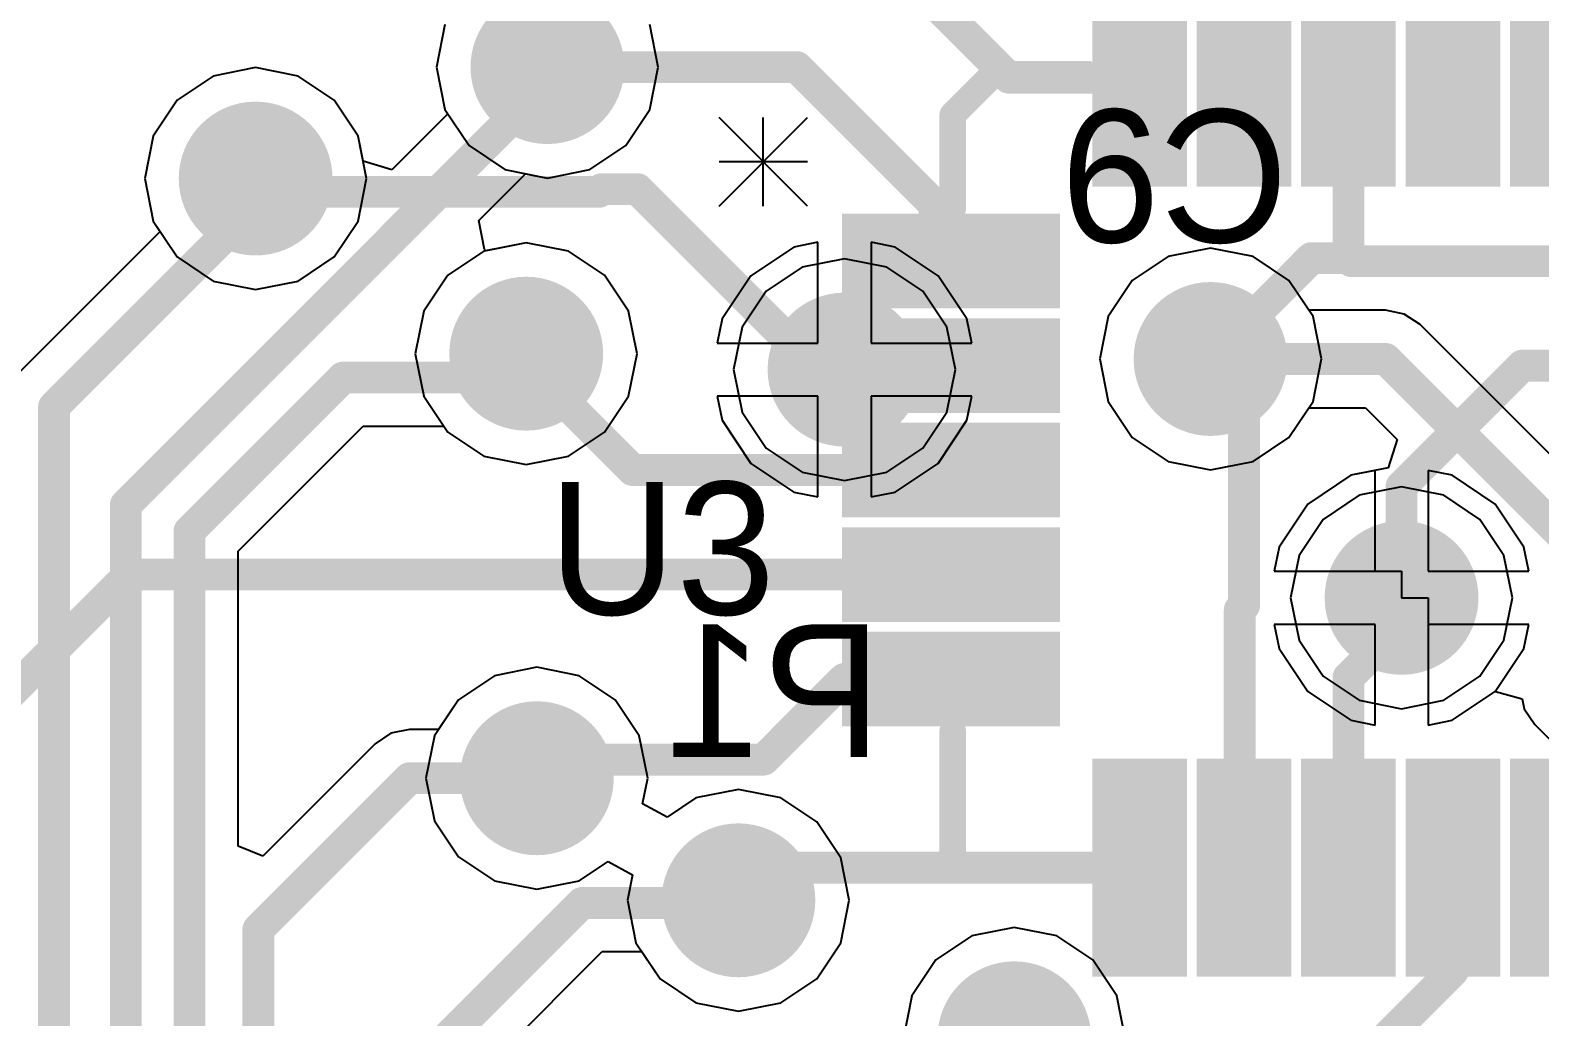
# Model space of a CAD drawing. Header units: millimetres. Extents: x 4 to 93, y 20 to 126.
# Drawn here: x 32.93 to 40.16, y 47.7 to 52.42 of the extents above; entities that cross this region are included whole.
import ezdxf

# ---------------------------------------------------------------- set-up
doc = ezdxf.new("R2010")
doc.units = ezdxf.units.MM
for name, color, linetype in [('BottomLayer', 5, 'Continuous'), ('BottomOverlay', 54, 'Continuous'), ('KeepOutLayer', 6, 'Continuous'), ('MidLayer1', 16, 'Continuous'), ('MidLayer2', 76, 'Continuous'), ('MultiLayer', 9, 'Continuous'), ('TopLayer', 1, 'Continuous'), ('TopOverlay', 2, 'Continuous'), ('TopPaste', 8, 'Continuous'), ('TopSolder', 216, 'Continuous'), ('ViaHoleLayer', 16, 'Continuous')]:
    doc.layers.add(name, color=color, linetype=linetype)

# ---------------------------------------------------------------- blocks, each defined once
blk = doc.blocks.new('QFN20L_5_5_11')
at = {"layer": 'TopLayer'}
for points in [[(0.575, 0.4578), (0.825, 0.4578), (0.575, 1.2978), (0.825, 1.2978)], [(1.075, 0.4578), (1.325, 0.4578), (1.075, 1.2978), (1.325, 1.2978)], [(1.575, 0.4578), (1.825, 0.4578), (1.575, 1.2978), (1.825, 1.2978)], [(2.075, 0.4578), (2.325, 0.4578), (2.075, 1.2978), (2.325, 1.2978)], [(2.575, 0.4578), (2.825, 0.4578), (2.575, 1.2978), (2.825, 1.2978)], [(0.2168, -0.125), (0.2168, 0.125), (-0.6232, -0.125), (-0.6232, 0.125)], [(4.0232, -0.125), (4.0232, 0.125), (3.1832, -0.125), (3.1832, 0.125)], [(0.2168, -0.625), (0.2168, -0.375), (-0.6232, -0.625), (-0.6232, -0.375)], [(4.0232, -0.625), (4.0232, -0.375), (3.1832, -0.625), (3.1832, -0.375)], [(0.2168, -1.125), (0.2168, -0.875), (-0.6232, -1.125), (-0.6232, -0.875)], [(4.0232, -1.125), (4.0232, -0.875), (3.1832, -1.125), (3.1832, -0.875)], [(0.2168, -1.625), (0.2168, -1.375), (-0.6232, -1.625), (-0.6232, -1.375)], [(4.0232, -1.625), (4.0232, -1.375), (3.1832, -1.625), (3.1832, -1.375)], [(0.2168, -2.125), (0.2168, -1.875), (-0.6232, -2.125), (-0.6232, -1.875)], [(4.0232, -2.125), (4.0232, -1.875), (3.1832, -2.125), (3.1832, -1.875)], [(0.575, -3.3232), (0.825, -3.3232), (0.575, -2.4832), (0.825, -2.4832)], [(1.075, -3.3232), (1.325, -3.3232), (1.075, -2.4832), (1.325, -2.4832)], [(1.575, -3.3232), (1.825, -3.3232), (1.575, -2.4832), (1.825, -2.4832)], [(2.075, -3.3232), (2.325, -3.3232), (2.075, -2.4832), (2.325, -2.4832)], [(2.575, -3.3232), (2.825, -3.3232), (2.575, -2.4832), (2.825, -2.4832)]]:
    blk.add_solid(points, dxfattribs=at)
at = {"layer": 'TopOverlay', "const_width": 0.127}
for points in [[(-0.195, 0.7), (0, 0.895)], [(0, 0.895), (0.45, 0.895)], [(2.95, 0.895), (3.595, 0.895)], [(3.595, 0.25), (3.595, 0.895)], [(-0.195, 0.25), (-0.195, 0.7)], [(-0.195, -2.895), (-0.195, -2.25)], [(3.595, -2.895), (3.595, -2.25)], [(-0.195, -2.895), (0.45, -2.895)], [(2.95, -2.895), (3.595, -2.895)]]:
    blk.add_lwpolyline(points, dxfattribs=at)
at = {"layer": 'TopOverlay', "const_width": 0.0635}
for points in [[(-0.0318, 0.895, 1), (0.0318, 0.895, 1)], [(-0.0318, 0.895, 1), (0.0318, 0.895, 1)], [(0.4183, 0.895, 1), (0.4818, 0.895, 1)], [(2.9183, 0.895, 1), (2.9818, 0.895, 1)], [(3.5632, 0.895, 1), (3.6267, 0.895, 1)], [(3.5632, 0.895, 1), (3.6267, 0.895, 1)], [(-0.2267, 0.7, 1), (-0.1632, 0.7, 1)], [(-0.2267, 0.7, 1), (-0.1632, 0.7, 1)], [(-0.2267, 0.25, 1), (-0.1632, 0.25, 1)], [(3.5632, 0.25, 1), (3.6267, 0.25, 1)], [(-0.2267, -2.25, 1), (-0.1632, -2.25, 1)], [(3.5632, -2.25, 1), (3.6267, -2.25, 1)], [(-0.2267, -2.895, 1), (-0.1632, -2.895, 1)], [(-0.2267, -2.895, 1), (-0.1632, -2.895, 1)], [(0.4183, -2.895, 1), (0.4818, -2.895, 1)], [(2.9183, -2.895, 1), (2.9818, -2.895, 1)], [(3.5632, -2.895, 1), (3.6267, -2.895, 1)], [(3.5632, -2.895, 1), (3.6267, -2.895, 1)]]:
    blk.add_lwpolyline(points, format="xyb", close=True, dxfattribs=at)
at = {"layer": 'TopPaste'}
for points in [[(0.575, 0.4578), (0.825, 0.4578), (0.575, 1.2978), (0.825, 1.2978)], [(1.075, 0.4578), (1.325, 0.4578), (1.075, 1.2978), (1.325, 1.2978)], [(1.575, 0.4578), (1.825, 0.4578), (1.575, 1.2978), (1.825, 1.2978)], [(2.075, 0.4578), (2.325, 0.4578), (2.075, 1.2978), (2.325, 1.2978)], [(2.575, 0.4578), (2.825, 0.4578), (2.575, 1.2978), (2.825, 1.2978)], [(0.2168, -0.125), (0.2168, 0.125), (-0.6232, -0.125), (-0.6232, 0.125)], [(4.0232, -0.125), (4.0232, 0.125), (3.1832, -0.125), (3.1832, 0.125)], [(0.2168, -0.625), (0.2168, -0.375), (-0.6232, -0.625), (-0.6232, -0.375)], [(4.0232, -0.625), (4.0232, -0.375), (3.1832, -0.625), (3.1832, -0.375)], [(0.2168, -1.125), (0.2168, -0.875), (-0.6232, -1.125), (-0.6232, -0.875)], [(4.0232, -1.125), (4.0232, -0.875), (3.1832, -1.125), (3.1832, -0.875)], [(0.2168, -1.625), (0.2168, -1.375), (-0.6232, -1.625), (-0.6232, -1.375)], [(4.0232, -1.625), (4.0232, -1.375), (3.1832, -1.625), (3.1832, -1.375)], [(0.2168, -2.125), (0.2168, -1.875), (-0.6232, -2.125), (-0.6232, -1.875)], [(4.0232, -2.125), (4.0232, -1.875), (3.1832, -2.125), (3.1832, -1.875)], [(0.575, -3.3232), (0.825, -3.3232), (0.575, -2.4832), (0.825, -2.4832)], [(1.075, -3.3232), (1.325, -3.3232), (1.075, -2.4832), (1.325, -2.4832)], [(1.575, -3.3232), (1.825, -3.3232), (1.575, -2.4832), (1.825, -2.4832)], [(2.075, -3.3232), (2.325, -3.3232), (2.075, -2.4832), (2.325, -2.4832)], [(2.575, -3.3232), (2.825, -3.3232), (2.575, -2.4832), (2.825, -2.4832)]]:
    blk.add_solid(points, dxfattribs=at)
at = {"layer": 'TopSolder'}
for points in [[(0.4734, 0.3562), (0.9266, 0.3562), (0.4734, 1.3994), (0.9266, 1.3994)], [(0.9734, 0.3562), (1.4266, 0.3562), (0.9734, 1.3994), (1.4266, 1.3994)], [(1.4734, 0.3562), (1.9266, 0.3562), (1.4734, 1.3994), (1.9266, 1.3994)], [(1.9734, 0.3562), (2.4266, 0.3562), (1.9734, 1.3994), (2.4266, 1.3994)], [(2.4734, 0.3562), (2.9266, 0.3562), (2.4734, 1.3994), (2.9266, 1.3994)], [(0.3184, -0.2266), (0.3184, 0.2266), (-0.7248, -0.2266), (-0.7248, 0.2266)], [(4.1248, -0.2266), (4.1248, 0.2266), (3.0816, -0.2266), (3.0816, 0.2266)], [(0.3184, -0.7266), (0.3184, -0.2734), (-0.7248, -0.7266), (-0.7248, -0.2734)], [(4.1248, -0.7266), (4.1248, -0.2734), (3.0816, -0.7266), (3.0816, -0.2734)], [(0.3184, -1.2266), (0.3184, -0.7734), (-0.7248, -1.2266), (-0.7248, -0.7734)], [(4.1248, -1.2266), (4.1248, -0.7734), (3.0816, -1.2266), (3.0816, -0.7734)], [(0.3184, -1.7266), (0.3184, -1.2734), (-0.7248, -1.7266), (-0.7248, -1.2734)], [(4.1248, -1.7266), (4.1248, -1.2734), (3.0816, -1.7266), (3.0816, -1.2734)], [(0.3184, -2.2266), (0.3184, -1.7734), (-0.7248, -2.2266), (-0.7248, -1.7734)], [(4.1248, -2.2266), (4.1248, -1.7734), (3.0816, -2.2266), (3.0816, -1.7734)], [(0.4734, -3.4248), (0.9266, -3.4248), (0.4734, -2.3816), (0.9266, -2.3816)], [(0.9734, -3.4248), (1.4266, -3.4248), (0.9734, -2.3816), (1.4266, -2.3816)], [(1.4734, -3.4248), (1.9266, -3.4248), (1.4734, -2.3816), (1.9266, -2.3816)], [(1.9734, -3.4248), (2.4266, -3.4248), (1.9734, -2.3816), (2.4266, -2.3816)], [(2.4734, -3.4248), (2.9266, -3.4248), (2.4734, -2.3816), (2.9266, -2.3816)]]:
    blk.add_solid(points, dxfattribs=at)

msp = doc.modelspace()

# ---------------------------------------------------------------- linework, layer by layer
at = {"layer": 'BottomLayer'}
for p, q in [((34.9171, 52.451), (34.8767, 52.2478)), ((35.9385, 52.2478), (35.8981, 52.451)), ((33.8074, 52.2049), (33.6352, 52.0898)), ((34.0106, 52.2453), (33.8074, 52.2049)), ((34.2138, 52.2049), (34.0106, 52.2453)), ((34.386, 52.0898), (34.2138, 52.2049)), ((34.8767, 52.2478), (34.9171, 52.0446)), ((35.8981, 52.0446), (35.9385, 52.2478)), ((33.6352, 52.0898), (33.5201, 51.9176)), ((34.5011, 51.9176), (34.386, 52.0898)), ((34.9171, 52.0446), (34.9307, 52.0243)), ((35.783, 51.8724), (35.8981, 52.0446)), ((34.9307, 52.0243), (34.6627, 51.7563)), ((33.5201, 51.9176), (33.4797, 51.7144)), ((34.5249, 51.7981), (34.5011, 51.9176)), ((35.6108, 51.7573), (35.783, 51.8724)), ((34.6627, 51.7563), (34.5249, 51.7981)), ((35.4076, 51.7169), (35.6108, 51.7573)), ((33.4797, 51.7144), (33.5201, 51.5112)), ((35.079, 51.5134), (35.3033, 51.7377)), ((35.3033, 51.7377), (35.4076, 51.7169)), ((33.5201, 51.5112), (33.554, 51.4605)), ((35.1069, 51.3747), (35.079, 51.5134)), ((33.554, 51.4605), (32.8806, 50.787)), ((35.306, 51.4071), (35.1142, 51.3689)), ((35.5092, 51.3667), (35.306, 51.4071)), ((36.703, 51.4092), (36.5872, 51.3862)), ((36.703, 50.927), (36.703, 51.4092)), ((37.0728, 51.3862), (36.957, 51.4092)), ((36.957, 51.4092), (36.957, 50.927)), ((35.1142, 51.3689), (35.1069, 51.3747)), ((35.6814, 51.2516), (35.5092, 51.3667)), ((36.5872, 51.3862), (36.3813, 51.2487)), ((37.2787, 51.2487), (37.0728, 51.3862)), ((38.3794, 51.3413), (38.2072, 51.2262)), ((38.5826, 51.3817), (38.3794, 51.3413)), ((38.7858, 51.3413), (38.5826, 51.3817)), ((38.958, 51.2262), (38.7858, 51.3413)), ((35.7965, 51.0794), (35.6814, 51.2516)), ((36.3813, 51.2487), (36.2438, 51.0428)), ((37.4162, 51.0428), (37.2787, 51.2487)), ((38.2072, 51.2262), (38.0921, 51.054)), ((39.0531, 51.0839), (38.958, 51.2262)), ((35.8369, 50.8762), (35.7965, 51.0794)), ((36.2438, 51.0428), (36.2208, 50.927)), ((37.4392, 50.927), (37.4162, 51.0428)), ((38.0921, 51.054), (38.0517, 50.8508)), ((39.4208, 51.0839), (39.0531, 51.0839)), ((39.51, 51.0661), (39.4208, 51.0839)), ((39.5856, 51.0156), (39.51, 51.0661)), ((40.4649, 50.1363), (39.5856, 51.0156)), ((36.2208, 50.927), (36.703, 50.927)), ((36.957, 50.927), (37.4392, 50.927)), ((35.7965, 50.673), (35.8369, 50.8762)), ((38.0517, 50.8508), (38.0921, 50.6476)), ((35.6814, 50.5008), (35.7965, 50.673)), ((36.703, 50.673), (36.2208, 50.673)), ((36.2208, 50.673), (36.2438, 50.5572)), ((36.703, 50.1908), (36.703, 50.673)), ((37.4392, 50.673), (36.957, 50.673)), ((36.957, 50.673), (36.957, 50.1908)), ((37.4162, 50.5572), (37.4392, 50.673)), ((38.0921, 50.6476), (38.2072, 50.4754)), ((38.958, 50.4754), (39.0531, 50.6177)), ((39.0531, 50.6177), (39.3243, 50.6177)), ((39.3243, 50.6177), (39.4758, 50.4661)), ((33.9269, 49.9303), (34.5255, 50.5288)), ((34.5255, 50.5288), (34.9119, 50.5288)), ((34.9119, 50.5288), (34.9306, 50.5008)), ((36.2438, 50.5572), (36.3813, 50.3513)), ((37.2787, 50.3513), (37.4162, 50.5572)), ((34.9306, 50.5008), (35.1028, 50.3857)), ((35.5092, 50.3857), (35.6814, 50.5008)), ((38.2072, 50.4754), (38.3794, 50.3603)), ((38.7858, 50.3603), (38.958, 50.4754)), ((39.4758, 50.4661), (39.4328, 50.3295)), ((35.1028, 50.3857), (35.306, 50.3453)), ((35.306, 50.3453), (35.5092, 50.3857)), ((36.3813, 50.3513), (36.5872, 50.2138)), ((37.0728, 50.2138), (37.2787, 50.3513)), ((38.3794, 50.3603), (38.5826, 50.3199)), ((38.5826, 50.3199), (38.7858, 50.3603)), ((39.4328, 50.3295), (39.2542, 50.294)), ((39.2542, 50.294), (39.0483, 50.1565)), ((36.5872, 50.2138), (36.703, 50.1908)), ((36.957, 50.1908), (37.0728, 50.2138)), ((39.0483, 50.1565), (38.9108, 49.9506)), ((38.9108, 49.9506), (38.8878, 49.8348)), ((33.9269, 48.5195), (33.9269, 49.9303)), ((38.8878, 49.8348), (39.497, 49.8348)), ((39.497, 49.8348), (39.497, 49.7078)), ((39.497, 49.7078), (39.624, 49.7078)), ((39.624, 49.7078), (39.624, 49.0986)), ((39.37, 49.5808), (38.8878, 49.5808)), ((38.8878, 49.5808), (38.9108, 49.465)), ((39.37, 49.0986), (39.37, 49.5808)), ((38.9108, 49.465), (39.0483, 49.2591)), ((35.3568, 49.3751), (35.1536, 49.3347)), ((35.56, 49.3347), (35.3568, 49.3751)), ((35.1536, 49.3347), (34.9814, 49.2196)), ((35.7322, 49.2196), (35.56, 49.3347)), ((39.0483, 49.2591), (39.2542, 49.1216)), ((39.7398, 49.1216), (39.9457, 49.2591)), ((39.9457, 49.2591), (39.9461, 49.2598)), ((39.9461, 49.2598), (40.0753, 49.2246)), ((40.0753, 49.2246), (40.0847, 49.1771)), ((34.9814, 49.2196), (34.8863, 49.0773)), ((35.8473, 49.0474), (35.7322, 49.2196)), ((40.0847, 49.1771), (40.1353, 49.1015)), ((39.2542, 49.1216), (39.37, 49.0986)), ((39.624, 49.0986), (39.7398, 49.1216)), ((40.1353, 49.1015), (40.9022, 48.3345)), ((34.5824, 49.009), (34.0443, 48.4709)), ((34.658, 49.0595), (34.5824, 49.009)), ((34.7472, 49.0773), (34.658, 49.0595)), ((34.8863, 49.0773), (34.7472, 49.0773)), ((35.8877, 48.8442), (35.8473, 49.0474)), ((35.8634, 48.7221), (35.8877, 48.8442)), ((36.322, 48.7909), (36.1188, 48.7505)), ((36.5252, 48.7505), (36.322, 48.7909)), ((35.9801, 48.6578), (35.8634, 48.7221)), ((36.1188, 48.7505), (35.9801, 48.6578)), ((36.6974, 48.6354), (36.5252, 48.7505)), ((36.8125, 48.4632), (36.6974, 48.6354)), ((34.0443, 48.4709), (33.9269, 48.5195)), ((36.8529, 48.26), (36.8125, 48.4632)), ((36.8125, 48.0568), (36.8529, 48.26)), ((37.4396, 48.0901), (37.2674, 47.975)), ((37.6428, 48.1305), (37.4396, 48.0901)), ((37.846, 48.0901), (37.6428, 48.1305)), ((38.0182, 47.975), (37.846, 48.0901)), ((34.6374, 46.9824), (35.6692, 48.0142)), ((35.6692, 48.0142), (35.86, 48.0142)), ((35.86, 48.0142), (35.9466, 47.8846)), ((36.6974, 47.8846), (36.8125, 48.0568)), ((37.2674, 47.975), (37.1523, 47.8028)), ((38.1333, 47.8028), (38.0182, 47.975)), ((35.9466, 47.8846), (36.1188, 47.7695)), ((36.5252, 47.7695), (36.6974, 47.8846)), ((37.1523, 47.8028), (37.1119, 47.5996)), ((38.1737, 47.5996), (38.1333, 47.8028)), ((36.1188, 47.7695), (36.322, 47.7291)), ((36.322, 47.7291), (36.5252, 47.7695))]:
    msp.add_line(p, q, dxfattribs=at)
for points, const_width in [([(35.2234, 52.2478, 1), (35.5917, 52.2478, 1)], 0.3683), ([(35.3695, 52.2478, 1), (35.4457, 52.2478, 1)], 0.0762), ([(35.3695, 52.1716, 1), (35.4457, 52.1716, 1)], 0.0762), ([(35.3695, 52.1716, 1), (35.4457, 52.1716, 1)], 0.0762), ([(33.8265, 51.7144, 1), (34.1947, 51.7144, 1)], 0.3683), ([(33.9725, 51.7144, 1), (34.0487, 51.7144, 1)], 0.0762), ([(33.9979, 51.7144, 1), (34.0741, 51.7144, 1)], 0.0762), ([(33.9979, 51.7144, 1), (34.0741, 51.7144, 1)], 0.0762), ([(34.0487, 51.6636, 1), (34.1249, 51.6636, 1)], 0.0762), ([(34.0487, 51.6636, 1), (34.1249, 51.6636, 1)], 0.0762), ([(35.1218, 50.8762, 1), (35.4901, 50.8762, 1)], 0.3683), ([(38.3984, 50.8508, 1), (38.7667, 50.8508, 1)], 0.3683), ([(36.6459, 50.8, 1), (37.0142, 50.8, 1)], 0.3683), ([(35.2679, 50.8762, 1), (35.3441, 50.8762, 1)], 0.0762), ([(38.5445, 50.8508, 1), (38.6207, 50.8508, 1)], 0.0762), ([(39.3827, 50.8508, 1), (39.4589, 50.8508, 1)], 0.0762), ([(39.3827, 50.8508, 1), (39.4589, 50.8508, 1)], 0.0762), ([(34.3909, 50.7619, 1), (34.4671, 50.7619, 1)], 0.0762), ([(34.3909, 50.7619, 1), (34.4671, 50.7619, 1)], 0.0762), ([(35.1536, 50.7619, 1), (35.2298, 50.7619, 1)], 0.0762), ([(35.1536, 50.7619, 1), (35.2298, 50.7619, 1)], 0.0762), ([(33.0073, 50.6222, 1), (33.0835, 50.6222, 1)], 0.0762), ([(33.0073, 50.6222, 1), (33.0835, 50.6222, 1)], 0.0762), ([(33.3509, 50.153, 1), (33.4271, 50.153, 1)], 0.0762), ([(33.3509, 50.153, 1), (33.4271, 50.153, 1)], 0.0762), ([(33.6557, 50.0268, 1), (33.7319, 50.0268, 1)], 0.0762), ([(33.6557, 50.0268, 1), (33.7319, 50.0268, 1)], 0.0762), ([(39.3128, 49.7078, 1), (39.6812, 49.7078, 1)], 0.3683), ([(35.1726, 48.8442, 1), (35.541, 48.8442, 1)], 0.3683), ([(34.7091, 48.8442, 1), (34.7853, 48.8442, 1)], 0.0762), ([(34.7091, 48.8442, 1), (34.7853, 48.8442, 1)], 0.0762), ([(35.3187, 48.8442, 1), (35.3949, 48.8442, 1)], 0.0762), ([(36.1379, 48.26, 1), (36.5061, 48.26, 1)], 0.3683), ([(35.5346, 48.2473, 1), (35.6108, 48.2473, 1)], 0.0762), ([(35.5346, 48.2473, 1), (35.6108, 48.2473, 1)], 0.0762), ([(36.2712, 48.2473, 1), (36.3474, 48.2473, 1)], 0.0762), ([(36.2712, 48.2473, 1), (36.3474, 48.2473, 1)], 0.0762), ([(36.2839, 48.26, 1), (36.3601, 48.26, 1)], 0.0762), ([(33.9852, 48.1203, 1), (34.0614, 48.1203, 1)], 0.0762), ([(33.9852, 48.1203, 1), (34.0614, 48.1203, 1)], 0.0762), ([(37.4586, 47.5996, 1), (37.8269, 47.5996, 1)], 0.3683)]:
    msp.add_lwpolyline(points, format="xyb", close=True, dxfattribs=dict(at, const_width=const_width))
at = {"layer": 'BottomLayer', "const_width": 0.1524}
for points in [[(35.4076, 52.1716), (35.4076, 52.2478)], [(33.389, 50.153), (35.4076, 52.1716)], [(34.0106, 51.7144), (34.036, 51.7144)], [(34.036, 51.7144), (34.0868, 51.6636)], [(33.0454, 50.6222), (34.0868, 51.6636)], [(35.1917, 50.7619), (35.306, 50.8762)], [(38.5826, 50.8508), (39.4208, 50.8508)], [(39.4208, 50.8508), (40.3001, 49.9715)], [(33.6938, 50.0268), (34.429, 50.7619)], [(34.429, 50.7619), (35.1917, 50.7619)], [(33.0454, 38.6021), (33.0454, 50.6222)], [(33.389, 39.1026), (33.389, 50.153)], [(33.6938, 39.3058), (33.6938, 50.0268)], [(34.0233, 48.1203), (34.7472, 48.8442)], [(34.7472, 48.8442), (35.3568, 48.8442)], [(34.4043, 47.0789), (35.5727, 48.2473)], [(35.5727, 48.2473), (36.3093, 48.2473)], [(36.3093, 48.2473), (36.322, 48.26)], [(34.0233, 41.8712), (34.0233, 48.1203)]]:
    msp.add_lwpolyline(points, dxfattribs=at)
at = {"layer": 'KeepOutLayer', "const_width": 0.254}
msp.add_lwpolyline([(59.4614, 38.5064, 1), (22.8854, 38.5064, 1)], format="xyb", close=True, dxfattribs=at)
at = {"layer": 'MidLayer1'}
for p, q in [((34.9171, 52.451), (34.8767, 52.2478)), ((35.9385, 52.2478), (35.8981, 52.451)), ((33.8074, 52.2049), (33.6352, 52.0898)), ((34.0106, 52.2453), (33.8074, 52.2049)), ((34.2138, 52.2049), (34.0106, 52.2453)), ((34.386, 52.0898), (34.2138, 52.2049)), ((34.8767, 52.2478), (34.9171, 52.0446)), ((35.8981, 52.0446), (35.9385, 52.2478)), ((33.6352, 52.0898), (33.5201, 51.9176)), ((34.5011, 51.9176), (34.386, 52.0898)), ((34.9171, 52.0446), (35.0322, 51.8724)), ((35.783, 51.8724), (35.8981, 52.0446)), ((33.5201, 51.9176), (33.4797, 51.7144)), ((34.5415, 51.7144), (34.5011, 51.9176)), ((35.0322, 51.8724), (35.2044, 51.7573)), ((35.6108, 51.7573), (35.783, 51.8724)), ((35.2044, 51.7573), (35.4076, 51.7169)), ((35.4076, 51.7169), (35.6108, 51.7573)), ((33.4797, 51.7144), (33.5201, 51.5112)), ((34.5011, 51.5112), (34.5415, 51.7144)), ((33.5201, 51.5112), (33.6352, 51.339)), ((34.386, 51.339), (34.5011, 51.5112)), ((35.306, 51.4071), (35.1028, 51.3667)), ((35.5092, 51.3667), (35.306, 51.4071)), ((36.703, 51.4092), (36.5872, 51.3862)), ((36.703, 50.927), (36.703, 51.4092)), ((37.0728, 51.3862), (36.957, 51.4092)), ((36.957, 51.4092), (36.957, 50.927)), ((33.6352, 51.339), (33.8074, 51.2239)), ((34.2138, 51.2239), (34.386, 51.339)), ((35.1028, 51.3667), (34.9306, 51.2516)), ((35.6814, 51.2516), (35.5092, 51.3667)), ((36.5872, 51.3862), (36.3813, 51.2487)), ((37.2787, 51.2487), (37.0728, 51.3862)), ((38.3794, 51.3413), (38.2072, 51.2262)), ((38.5826, 51.3817), (38.3794, 51.3413)), ((38.7858, 51.3413), (38.5826, 51.3817)), ((38.958, 51.2262), (38.7858, 51.3413)), ((34.9306, 51.2516), (34.8155, 51.0794)), ((35.7965, 51.0794), (35.6814, 51.2516)), ((36.3813, 51.2487), (36.2438, 51.0428)), ((37.4162, 51.0428), (37.2787, 51.2487)), ((33.8074, 51.2239), (34.0106, 51.1835)), ((34.0106, 51.1835), (34.2138, 51.2239)), ((38.2072, 51.2262), (38.0921, 51.054)), ((39.0731, 51.054), (38.958, 51.2262)), ((34.8155, 51.0794), (34.7751, 50.8762)), ((35.8369, 50.8762), (35.7965, 51.0794)), ((36.2438, 51.0428), (36.2208, 50.927)), ((37.4392, 50.927), (37.4162, 51.0428)), ((38.0921, 51.054), (38.0517, 50.8508)), ((39.1135, 50.8508), (39.0731, 51.054)), ((36.2208, 50.927), (36.703, 50.927)), ((36.957, 50.927), (37.4392, 50.927)), ((34.7751, 50.8762), (34.8155, 50.673)), ((35.7965, 50.673), (35.8369, 50.8762)), ((38.0517, 50.8508), (38.0921, 50.6476)), ((39.0731, 50.6476), (39.1135, 50.8508)), ((34.8155, 50.673), (34.9306, 50.5008)), ((35.6814, 50.5008), (35.7965, 50.673)), ((36.703, 50.673), (36.2208, 50.673)), ((36.2208, 50.673), (36.2438, 50.5572)), ((36.703, 50.1908), (36.703, 50.673)), ((37.4392, 50.673), (36.957, 50.673)), ((36.957, 50.673), (36.957, 50.1908)), ((37.4162, 50.5572), (37.4392, 50.673)), ((38.0921, 50.6476), (38.2072, 50.4754)), ((38.958, 50.4754), (39.0731, 50.6476)), ((36.2438, 50.5572), (36.3813, 50.3513)), ((37.2787, 50.3513), (37.4162, 50.5572)), ((34.9306, 50.5008), (35.1028, 50.3857)), ((35.5092, 50.3857), (35.6814, 50.5008)), ((38.2072, 50.4754), (38.3794, 50.3603)), ((38.7858, 50.3603), (38.958, 50.4754)), ((35.1028, 50.3857), (35.306, 50.3453)), ((35.306, 50.3453), (35.5092, 50.3857)), ((36.3813, 50.3513), (36.5872, 50.2138)), ((37.0728, 50.2138), (37.2787, 50.3513)), ((38.3794, 50.3603), (38.5826, 50.3199)), ((38.5826, 50.3199), (38.7858, 50.3603)), ((39.37, 50.317), (39.2542, 50.294)), ((39.37, 49.8348), (39.37, 50.317)), ((39.7398, 50.294), (39.624, 50.317)), ((39.624, 50.317), (39.624, 49.8348)), ((39.2542, 50.294), (39.0483, 50.1565)), ((39.9457, 50.1565), (39.7398, 50.294)), ((36.5872, 50.2138), (36.703, 50.1908)), ((36.957, 50.1908), (37.0728, 50.2138)), ((39.0483, 50.1565), (38.9108, 49.9506)), ((40.0832, 49.9506), (39.9457, 50.1565)), ((38.9108, 49.9506), (38.8878, 49.8348)), ((40.1062, 49.8348), (40.0832, 49.9506)), ((38.8878, 49.8348), (39.37, 49.8348)), ((39.624, 49.8348), (40.1062, 49.8348)), ((39.37, 49.5808), (38.8878, 49.5808)), ((38.8878, 49.5808), (38.9108, 49.465)), ((39.37, 49.0986), (39.37, 49.5808)), ((40.1062, 49.5808), (39.624, 49.5808)), ((39.624, 49.5808), (39.624, 49.0986)), ((40.0832, 49.465), (40.1062, 49.5808)), ((38.9108, 49.465), (39.0483, 49.2591)), ((39.9457, 49.2591), (40.0832, 49.465)), ((35.3568, 49.3751), (35.1536, 49.3347)), ((35.56, 49.3347), (35.3568, 49.3751)), ((35.1536, 49.3347), (34.9814, 49.2196)), ((35.7322, 49.2196), (35.56, 49.3347)), ((39.0483, 49.2591), (39.2542, 49.1216)), ((39.7398, 49.1216), (39.9457, 49.2591)), ((34.9814, 49.2196), (34.8663, 49.0474)), ((35.8473, 49.0474), (35.7322, 49.2196)), ((39.2542, 49.1216), (39.37, 49.0986)), ((39.624, 49.0986), (39.7398, 49.1216)), ((34.8663, 49.0474), (34.8259, 48.8442)), ((35.8877, 48.8442), (35.8473, 49.0474)), ((34.8259, 48.8442), (34.8663, 48.641)), ((35.8634, 48.7221), (35.8877, 48.8442)), ((36.322, 48.7909), (36.1188, 48.7505)), ((36.5252, 48.7505), (36.322, 48.7909)), ((35.9801, 48.6578), (35.8634, 48.7221)), ((36.1188, 48.7505), (35.9801, 48.6578)), ((36.6974, 48.6354), (36.5252, 48.7505)), ((34.8663, 48.641), (34.9814, 48.4688)), ((36.8125, 48.4632), (36.6974, 48.6354)), ((34.9814, 48.4688), (35.1536, 48.3537)), ((35.56, 48.3537), (35.6987, 48.4464)), ((35.6987, 48.4464), (35.8154, 48.3821)), ((36.8529, 48.26), (36.8125, 48.4632)), ((35.8154, 48.3821), (35.7911, 48.26)), ((35.1536, 48.3537), (35.3568, 48.3133)), ((35.3568, 48.3133), (35.56, 48.3537)), ((35.7911, 48.26), (35.8315, 48.0568)), ((36.8125, 48.0568), (36.8529, 48.26)), ((37.4396, 48.0901), (37.2674, 47.975)), ((37.6428, 48.1305), (37.4396, 48.0901)), ((37.846, 48.0901), (37.6428, 48.1305)), ((38.0182, 47.975), (37.846, 48.0901)), ((35.8315, 48.0568), (35.9466, 47.8846)), ((36.6974, 47.8846), (36.8125, 48.0568)), ((37.2674, 47.975), (37.1523, 47.8028)), ((38.1333, 47.8028), (38.0182, 47.975)), ((35.9466, 47.8846), (36.1188, 47.7695)), ((36.5252, 47.7695), (36.6974, 47.8846)), ((37.1523, 47.8028), (37.1119, 47.5996)), ((38.1737, 47.5996), (38.1333, 47.8028)), ((36.1188, 47.7695), (36.322, 47.7291)), ((36.322, 47.7291), (36.5252, 47.7695))]:
    msp.add_line(p, q, dxfattribs=at)
at = {"layer": 'MidLayer1', "const_width": 0.3683}
for points in [[(35.2234, 52.2478, 1), (35.5917, 52.2478, 1)], [(33.8265, 51.7144, 1), (34.1947, 51.7144, 1)], [(35.1218, 50.8762, 1), (35.4901, 50.8762, 1)], [(38.3984, 50.8508, 1), (38.7667, 50.8508, 1)], [(36.6459, 50.8, 1), (37.0142, 50.8, 1)], [(39.3128, 49.7078, 1), (39.6812, 49.7078, 1)], [(35.1726, 48.8442, 1), (35.541, 48.8442, 1)], [(36.1379, 48.26, 1), (36.5061, 48.26, 1)], [(37.4586, 47.5996, 1), (37.8269, 47.5996, 1)]]:
    msp.add_lwpolyline(points, format="xyb", close=True, dxfattribs=at)
at = {"layer": 'MidLayer2'}
for p, q in [((34.9171, 52.451), (34.8767, 52.2478)), ((35.9385, 52.2478), (35.8981, 52.451)), ((33.8074, 52.2049), (33.6352, 52.0898)), ((34.0106, 52.2453), (33.8074, 52.2049)), ((34.2138, 52.2049), (34.0106, 52.2453)), ((34.386, 52.0898), (34.2138, 52.2049)), ((34.8767, 52.2478), (34.9171, 52.0446)), ((35.8981, 52.0446), (35.9385, 52.2478)), ((33.6352, 52.0898), (33.5201, 51.9176)), ((34.5011, 51.9176), (34.386, 52.0898)), ((34.9171, 52.0446), (35.0322, 51.8724)), ((35.783, 51.8724), (35.8981, 52.0446)), ((33.5201, 51.9176), (33.4797, 51.7144)), ((34.5415, 51.7144), (34.5011, 51.9176)), ((35.0322, 51.8724), (35.2044, 51.7573)), ((35.6108, 51.7573), (35.783, 51.8724)), ((35.2044, 51.7573), (35.4076, 51.7169)), ((35.4076, 51.7169), (35.6108, 51.7573)), ((33.4797, 51.7144), (33.5201, 51.5112)), ((34.5011, 51.5112), (34.5415, 51.7144)), ((33.5201, 51.5112), (33.6352, 51.339)), ((34.386, 51.339), (34.5011, 51.5112)), ((35.306, 51.4071), (35.1028, 51.3667)), ((35.5092, 51.3667), (35.306, 51.4071)), ((33.6352, 51.339), (33.8074, 51.2239)), ((34.2138, 51.2239), (34.386, 51.339)), ((35.1028, 51.3667), (34.9306, 51.2516)), ((35.6814, 51.2516), (35.5092, 51.3667)), ((36.83, 51.3309), (36.6268, 51.2905)), ((37.0332, 51.2905), (36.83, 51.3309)), ((38.3794, 51.3413), (38.2072, 51.2262)), ((38.5826, 51.3817), (38.3794, 51.3413)), ((38.7858, 51.3413), (38.5826, 51.3817)), ((38.958, 51.2262), (38.7858, 51.3413)), ((34.9306, 51.2516), (34.8155, 51.0794)), ((35.7965, 51.0794), (35.6814, 51.2516)), ((36.6268, 51.2905), (36.4546, 51.1754)), ((37.2054, 51.1754), (37.0332, 51.2905)), ((33.8074, 51.2239), (34.0106, 51.1835)), ((34.0106, 51.1835), (34.2138, 51.2239)), ((36.4546, 51.1754), (36.3395, 51.0032)), ((37.3205, 51.0032), (37.2054, 51.1754)), ((38.2072, 51.2262), (38.0921, 51.054)), ((39.0731, 51.054), (38.958, 51.2262)), ((34.8155, 51.0794), (34.7751, 50.8762)), ((35.8369, 50.8762), (35.7965, 51.0794)), ((38.0921, 51.054), (38.0517, 50.8508)), ((39.1135, 50.8508), (39.0731, 51.054)), ((36.3395, 51.0032), (36.2991, 50.8)), ((37.3609, 50.8), (37.3205, 51.0032)), ((34.7751, 50.8762), (34.8155, 50.673)), ((35.7965, 50.673), (35.8369, 50.8762)), ((38.0517, 50.8508), (38.0921, 50.6476)), ((39.0731, 50.6476), (39.1135, 50.8508)), ((36.2991, 50.8), (36.3395, 50.5968)), ((37.3205, 50.5968), (37.3609, 50.8)), ((34.8155, 50.673), (34.9306, 50.5008)), ((35.6814, 50.5008), (35.7965, 50.673)), ((36.3395, 50.5968), (36.4546, 50.4246)), ((37.2054, 50.4246), (37.3205, 50.5968)), ((38.0921, 50.6476), (38.2072, 50.4754)), ((38.958, 50.4754), (39.0731, 50.6476)), ((34.9306, 50.5008), (35.1028, 50.3857)), ((35.5092, 50.3857), (35.6814, 50.5008)), ((38.2072, 50.4754), (38.3794, 50.3603)), ((38.7858, 50.3603), (38.958, 50.4754)), ((35.1028, 50.3857), (35.306, 50.3453)), ((35.306, 50.3453), (35.5092, 50.3857)), ((36.4546, 50.4246), (36.6268, 50.3095)), ((37.0332, 50.3095), (37.2054, 50.4246)), ((36.6268, 50.3095), (36.83, 50.2691)), ((36.83, 50.2691), (37.0332, 50.3095)), ((38.3794, 50.3603), (38.5826, 50.3199)), ((38.5826, 50.3199), (38.7858, 50.3603)), ((39.497, 50.2387), (39.2938, 50.1983)), ((39.7002, 50.1983), (39.497, 50.2387)), ((39.2938, 50.1983), (39.1216, 50.0832)), ((39.8724, 50.0832), (39.7002, 50.1983)), ((39.1216, 50.0832), (39.0065, 49.911)), ((39.9875, 49.911), (39.8724, 50.0832)), ((39.0065, 49.911), (38.9661, 49.7078)), ((40.0279, 49.7078), (39.9875, 49.911)), ((38.9661, 49.7078), (39.0065, 49.5046)), ((39.9875, 49.5046), (40.0279, 49.7078)), ((39.0065, 49.5046), (39.1216, 49.3324)), ((39.8724, 49.3324), (39.9875, 49.5046)), ((35.3568, 49.3751), (35.1536, 49.3347)), ((35.56, 49.3347), (35.3568, 49.3751)), ((35.1536, 49.3347), (34.9814, 49.2196)), ((35.7322, 49.2196), (35.56, 49.3347)), ((39.1216, 49.3324), (39.2938, 49.2173)), ((39.7002, 49.2173), (39.8724, 49.3324)), ((34.9814, 49.2196), (34.8663, 49.0474)), ((35.8473, 49.0474), (35.7322, 49.2196)), ((39.2938, 49.2173), (39.497, 49.1769)), ((39.497, 49.1769), (39.7002, 49.2173)), ((34.8663, 49.0474), (34.8259, 48.8442)), ((35.8877, 48.8442), (35.8473, 49.0474)), ((34.8259, 48.8442), (34.8663, 48.641)), ((35.8634, 48.7221), (35.8877, 48.8442)), ((36.322, 48.7909), (36.1188, 48.7505)), ((36.5252, 48.7505), (36.322, 48.7909)), ((35.9801, 48.6578), (35.8634, 48.7221)), ((36.1188, 48.7505), (35.9801, 48.6578)), ((36.6974, 48.6354), (36.5252, 48.7505)), ((34.8663, 48.641), (34.9814, 48.4688)), ((36.8125, 48.4632), (36.6974, 48.6354)), ((34.9814, 48.4688), (35.1536, 48.3537)), ((35.56, 48.3537), (35.6987, 48.4464)), ((35.6987, 48.4464), (35.8154, 48.3821)), ((36.8529, 48.26), (36.8125, 48.4632)), ((35.8154, 48.3821), (35.7911, 48.26)), ((35.1536, 48.3537), (35.3568, 48.3133)), ((35.3568, 48.3133), (35.56, 48.3537)), ((35.7911, 48.26), (35.8315, 48.0568)), ((36.8125, 48.0568), (36.8529, 48.26)), ((37.4396, 48.0901), (37.2674, 47.975)), ((37.6428, 48.1305), (37.4396, 48.0901)), ((37.846, 48.0901), (37.6428, 48.1305)), ((38.0182, 47.975), (37.846, 48.0901)), ((35.8315, 48.0568), (35.9466, 47.8846)), ((36.6974, 47.8846), (36.8125, 48.0568)), ((37.2674, 47.975), (37.1523, 47.8028)), ((38.1333, 47.8028), (38.0182, 47.975)), ((35.9466, 47.8846), (36.1188, 47.7695)), ((36.5252, 47.7695), (36.6974, 47.8846)), ((37.1523, 47.8028), (37.1119, 47.5996)), ((38.1737, 47.5996), (38.1333, 47.8028)), ((36.1188, 47.7695), (36.322, 47.7291)), ((36.322, 47.7291), (36.5252, 47.7695))]:
    msp.add_line(p, q, dxfattribs=at)
at = {"layer": 'MidLayer2', "const_width": 0.3683}
for points in [[(35.2234, 52.2478, 1), (35.5917, 52.2478, 1)], [(33.8265, 51.7144, 1), (34.1947, 51.7144, 1)], [(35.1218, 50.8762, 1), (35.4901, 50.8762, 1)], [(38.3984, 50.8508, 1), (38.7667, 50.8508, 1)], [(36.6459, 50.8, 1), (37.0142, 50.8, 1)], [(39.3128, 49.7078, 1), (39.6812, 49.7078, 1)], [(35.1726, 48.8442, 1), (35.541, 48.8442, 1)], [(36.1379, 48.26, 1), (36.5061, 48.26, 1)], [(37.4586, 47.5996, 1), (37.8269, 47.5996, 1)]]:
    msp.add_lwpolyline(points, format="xyb", close=True, dxfattribs=at)
at = {"layer": 'MultiLayer', "const_width": 0.3683}
for points in [[(35.2234, 52.2478, 1), (35.5917, 52.2478, 1)], [(33.8265, 51.7144, 1), (34.1947, 51.7144, 1)], [(35.1218, 50.8762, 1), (35.4901, 50.8762, 1)], [(38.3984, 50.8508, 1), (38.7667, 50.8508, 1)], [(36.6459, 50.8, 1), (37.0142, 50.8, 1)], [(39.3128, 49.7078, 1), (39.6812, 49.7078, 1)], [(35.1726, 48.8442, 1), (35.541, 48.8442, 1)], [(36.1379, 48.26, 1), (36.5061, 48.26, 1)], [(37.4586, 47.5996, 1), (37.8269, 47.5996, 1)]]:
    msp.add_lwpolyline(points, format="xyb", close=True, dxfattribs=at)
at = {"layer": 'TopLayer', "const_width": 0.1524}
for points in [[(39.751, 52.205), (39.751, 52.959)], [(39.243, 52.197), (39.243, 52.705)], [(38.743, 52.197), (38.743, 52.6716)], [(37.2618, 52.5526), (37.6174, 52.197)], [(35.4076, 52.2478), (36.6014, 52.2478)], [(36.6014, 52.2478), (37.2618, 51.5874)], [(37.6174, 52.197), (38.243, 52.197)], [(39.243, 51.3334), (39.243, 52.197)], [(39.743, 52.197), (39.751, 52.205)], [(34.0106, 51.7144), (34.0741, 51.6509)], [(34.0741, 51.6509), (35.6548, 51.6509)], [(35.6548, 51.6509), (35.6675, 51.6636)], [(35.6675, 51.6636), (35.8394, 51.6636)], [(35.8394, 51.6636), (36.6838, 50.8192)], [(37.2618, 51.3972), (37.2618, 51.5874)], [(37.2618, 51.3972), (37.3398, 51.3192)], [(38.5826, 50.8508), (39.0652, 51.3334)], [(39.0652, 51.3334), (39.243, 51.3334)], [(39.243, 51.3334), (39.2572, 51.3192)], [(39.2572, 51.3192), (41.1462, 51.3192)], [(35.306, 50.829), (35.306, 50.8762)], [(35.306, 50.829), (35.8158, 50.3192)], [(36.6838, 50.8192), (37.3398, 50.8192)], [(38.5826, 50.8508), (38.743, 50.6904)], [(39.497, 50.2412), (40.075, 50.8192)], [(40.075, 50.8192), (41.1462, 50.8192)], [(38.743, 49.6709), (38.743, 50.6904)], [(35.8158, 50.3192), (37.3398, 50.3192)], [(39.497, 49.7078), (39.497, 50.2412)], [(32.5565, 48.9712), (33.4045, 49.8192)], [(33.4045, 49.8192), (37.3398, 49.8192)], [(38.7223, 49.6502), (38.743, 49.6709)], [(39.497, 49.5808), (39.497, 49.7078)], [(38.7223, 48.4367), (38.7223, 49.6502)], [(39.243, 49.3268), (39.497, 49.5808)], [(36.4422, 48.9331), (36.8283, 49.3192)], [(36.8283, 49.3192), (37.3398, 49.3192)], [(39.243, 48.416), (39.243, 49.3268)], [(35.3568, 48.8442), (35.4457, 48.9331)], [(35.4457, 48.9331), (36.4422, 48.9331)], [(38.7223, 48.4367), (38.743, 48.416)], [(36.322, 48.26), (36.478, 48.416)], [(36.478, 48.416), (38.243, 48.416)], [(39.743, 47.9218), (39.743, 48.416)], [(39.37, 47.5488), (39.743, 47.9218)]]:
    msp.add_lwpolyline(points, dxfattribs=at)
at = {"layer": 'TopLayer'}
for points, const_width in [([(35.2234, 52.2478, 1), (35.5917, 52.2478, 1)], 0.3683), ([(35.3695, 52.2478, 1), (35.4457, 52.2478, 1)], 0.0762), ([(36.5633, 52.2478, 1), (36.6395, 52.2478, 1)], 0.0762), ([(36.5633, 52.2478, 1), (36.6395, 52.2478, 1)], 0.0762), ([(37.5793, 52.197, 1), (37.6555, 52.197, 1)], 0.0762), ([(37.5793, 52.197, 1), (37.6555, 52.197, 1)], 0.0762), ([(38.2049, 52.197, 1), (38.2811, 52.197, 1)], 0.0762), ([(38.7049, 52.197, 1), (38.7811, 52.197, 1)], 0.0762), ([(39.2049, 52.197, 1), (39.2811, 52.197, 1)], 0.0762), ([(39.2049, 52.197, 1), (39.2811, 52.197, 1)], 0.0762), ([(39.7049, 52.197, 1), (39.7811, 52.197, 1)], 0.0762), ([(39.7129, 52.205, 1), (39.7891, 52.205, 1)], 0.0762), ([(39.7129, 52.205, 1), (39.7891, 52.205, 1)], 0.0762), ([(33.8265, 51.7144, 1), (34.1947, 51.7144, 1)], 0.3683), ([(33.9725, 51.7144, 1), (34.0487, 51.7144, 1)], 0.0762), ([(34.036, 51.6509, 1), (34.1122, 51.6509, 1)], 0.0762), ([(34.036, 51.6509, 1), (34.1122, 51.6509, 1)], 0.0762), ([(35.6167, 51.6509, 1), (35.6929, 51.6509, 1)], 0.0762), ([(35.6167, 51.6509, 1), (35.6929, 51.6509, 1)], 0.0762), ([(35.6294, 51.6636, 1), (35.7056, 51.6636, 1)], 0.0762), ([(35.6294, 51.6636, 1), (35.7056, 51.6636, 1)], 0.0762), ([(35.8013, 51.6636, 1), (35.8775, 51.6636, 1)], 0.0762), ([(35.8013, 51.6636, 1), (35.8775, 51.6636, 1)], 0.0762), ([(37.2237, 51.5874, 1), (37.2999, 51.5874, 1)], 0.0762), ([(37.2237, 51.5874, 1), (37.2999, 51.5874, 1)], 0.0762), ([(37.2237, 51.3972, 1), (37.2999, 51.3972, 1)], 0.0762), ([(37.2237, 51.3972, 1), (37.2999, 51.3972, 1)], 0.0762), ([(37.3017, 51.3192, 1), (37.3779, 51.3192, 1)], 0.0762), ([(39.0271, 51.3334, 1), (39.1033, 51.3334, 1)], 0.0762), ([(39.0271, 51.3334, 1), (39.1033, 51.3334, 1)], 0.0762), ([(39.2049, 51.3334, 1), (39.2811, 51.3334, 1)], 0.0762), ([(39.2049, 51.3334, 1), (39.2811, 51.3334, 1)], 0.0762), ([(39.2049, 51.3334, 1), (39.2811, 51.3334, 1)], 0.0762), ([(39.2191, 51.3192, 1), (39.2953, 51.3192, 1)], 0.0762), ([(39.2191, 51.3192, 1), (39.2953, 51.3192, 1)], 0.0762), ([(35.1218, 50.8762, 1), (35.4901, 50.8762, 1)], 0.3683), ([(38.3984, 50.8508, 1), (38.7667, 50.8508, 1)], 0.3683), ([(35.2679, 50.8762, 1), (35.3441, 50.8762, 1)], 0.0762), ([(35.2679, 50.829, 1), (35.3441, 50.829, 1)], 0.0762), ([(35.2679, 50.829, 1), (35.3441, 50.829, 1)], 0.0762), ([(36.6457, 50.8192, 1), (36.7219, 50.8192, 1)], 0.0762), ([(36.6457, 50.8192, 1), (36.7219, 50.8192, 1)], 0.0762), ([(37.3017, 50.8192, 1), (37.3779, 50.8192, 1)], 0.0762), ([(38.5445, 50.8508, 1), (38.6207, 50.8508, 1)], 0.0762), ([(38.5445, 50.8508, 1), (38.6207, 50.8508, 1)], 0.0762), ([(40.0369, 50.8192, 1), (40.1131, 50.8192, 1)], 0.0762), ([(40.0369, 50.8192, 1), (40.1131, 50.8192, 1)], 0.0762), ([(38.7049, 50.6904, 1), (38.7811, 50.6904, 1)], 0.0762), ([(38.7049, 50.6904, 1), (38.7811, 50.6904, 1)], 0.0762), ([(35.7777, 50.3192, 1), (35.8539, 50.3192, 1)], 0.0762), ([(35.7777, 50.3192, 1), (35.8539, 50.3192, 1)], 0.0762), ([(37.3017, 50.3192, 1), (37.3779, 50.3192, 1)], 0.0762), ([(39.4589, 50.2412, 1), (39.5351, 50.2412, 1)], 0.0762), ([(39.4589, 50.2412, 1), (39.5351, 50.2412, 1)], 0.0762), ([(39.3128, 49.7078, 1), (39.6812, 49.7078, 1)], 0.3683), ([(33.3664, 49.8192, 1), (33.4426, 49.8192, 1)], 0.0762), ([(33.3664, 49.8192, 1), (33.4426, 49.8192, 1)], 0.0762), ([(37.3017, 49.8192, 1), (37.3779, 49.8192, 1)], 0.0762), ([(38.7049, 49.6709, 1), (38.7811, 49.6709, 1)], 0.0762), ([(38.7049, 49.6709, 1), (38.7811, 49.6709, 1)], 0.0762), ([(39.4589, 49.7078, 1), (39.5351, 49.7078, 1)], 0.0762), ([(39.4589, 49.7078, 1), (39.5351, 49.7078, 1)], 0.0762), ([(38.6842, 49.6502, 1), (38.7604, 49.6502, 1)], 0.0762), ([(38.6842, 49.6502, 1), (38.7604, 49.6502, 1)], 0.0762), ([(39.4589, 49.5808, 1), (39.5351, 49.5808, 1)], 0.0762), ([(39.4589, 49.5808, 1), (39.5351, 49.5808, 1)], 0.0762), ([(36.7902, 49.3192, 1), (36.8664, 49.3192, 1)], 0.0762), ([(36.7902, 49.3192, 1), (36.8664, 49.3192, 1)], 0.0762), ([(37.3017, 49.3192, 1), (37.3779, 49.3192, 1)], 0.0762), ([(39.2049, 49.3268, 1), (39.2811, 49.3268, 1)], 0.0762), ([(39.2049, 49.3268, 1), (39.2811, 49.3268, 1)], 0.0762), ([(35.1726, 48.8442, 1), (35.541, 48.8442, 1)], 0.3683), ([(35.4076, 48.9331, 1), (35.4838, 48.9331, 1)], 0.0762), ([(35.4076, 48.9331, 1), (35.4838, 48.9331, 1)], 0.0762), ([(36.4041, 48.9331, 1), (36.4803, 48.9331, 1)], 0.0762), ([(36.4041, 48.9331, 1), (36.4803, 48.9331, 1)], 0.0762), ([(35.3187, 48.8442, 1), (35.3949, 48.8442, 1)], 0.0762), ([(36.1379, 48.26, 1), (36.5061, 48.26, 1)], 0.3683), ([(38.6842, 48.4367, 1), (38.7604, 48.4367, 1)], 0.0762), ([(38.6842, 48.4367, 1), (38.7604, 48.4367, 1)], 0.0762), ([(36.4399, 48.416, 1), (36.5161, 48.416, 1)], 0.0762), ([(36.4399, 48.416, 1), (36.5161, 48.416, 1)], 0.0762), ([(38.2049, 48.416, 1), (38.2811, 48.416, 1)], 0.0762), ([(38.7049, 48.416, 1), (38.7811, 48.416, 1)], 0.0762), ([(39.2049, 48.416, 1), (39.2811, 48.416, 1)], 0.0762), ([(39.7049, 48.416, 1), (39.7811, 48.416, 1)], 0.0762), ([(36.2839, 48.26, 1), (36.3601, 48.26, 1)], 0.0762), ([(39.7049, 47.9218, 1), (39.7811, 47.9218, 1)], 0.0762), ([(39.7049, 47.9218, 1), (39.7811, 47.9218, 1)], 0.0762), ([(37.4586, 47.5996, 1), (37.8269, 47.5996, 1)], 0.3683)]:
    msp.add_lwpolyline(points, format="xyb", close=True, dxfattribs=dict(at, const_width=const_width))
at = {"layer": 'TopOverlay'}
for p, q in [((36.2292, 51.583), (36.6524, 52.0062)), ((36.6524, 51.583), (36.2292, 52.0062)), ((36.4408, 51.583), (36.4408, 52.0062)), ((36.6524, 51.7946), (36.2292, 51.7946))]:
    msp.add_line(p, q, dxfattribs=at)
at = {"layer": 'ViaHoleLayer', "const_width": 0.15}
for points in [[(35.3326, 52.2478, 1), (35.4826, 52.2478, 1)], [(33.9356, 51.7144, 1), (34.0856, 51.7144, 1)], [(35.231, 50.8762, 1), (35.381, 50.8762, 1)], [(38.5076, 50.8508, 1), (38.6576, 50.8508, 1)], [(36.755, 50.8, 1), (36.905, 50.8, 1)], [(39.422, 49.7078, 1), (39.572, 49.7078, 1)], [(35.2818, 48.8442, 1), (35.4318, 48.8442, 1)], [(36.247, 48.26, 1), (36.397, 48.26, 1)], [(37.5678, 47.5996, 1), (37.7178, 47.5996, 1)]]:
    msp.add_lwpolyline(points, format="xyb", close=True, dxfattribs=at)

# ---------------------------------------------------------------- block references
msp.add_blockref('QFN20L_5_5_11', (37.543, 51.3192))

# ---------------------------------------------------------------- texts
at = {"layer": 'BottomOverlay', "text_generation_flag": 2}
msp.add_text('P1', height=0.635, dxfattribs=at).set_placement((37.0078, 48.9458))
at = {"layer": 'TopOverlay'}
msp.add_text('C9', height=0.635, rotation=180, dxfattribs=at).set_placement((38.9542, 52.0446))
msp.add_text('U3', height=0.635, dxfattribs=at).set_placement((35.412, 49.6272))

doc.saveas('drawing.dxf')
